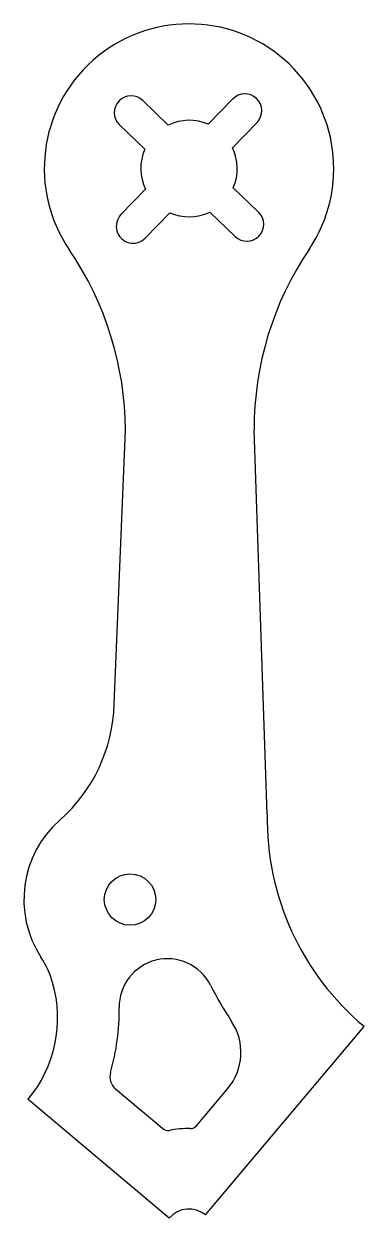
# Model space of a CAD drawing. Header units: millimetres. Extents: x 2.8 to 23.9, y 2.9 to 77.2.
import ezdxf

# ---------------------------------------------------------------- set-up
doc = ezdxf.new("R2010")
doc.units = ezdxf.units.MM
doc.header["$MEASUREMENT"] = 0
doc.layers.add('3 Inch Arms', color=181, linetype='Continuous')

msp = doc.modelspace()

# ---------------------------------------------------------------- linework, layer by layer
at = {"layer": '3 Inch Arms', "extrusion": (-0.69468, -0.719319, 2e-16)}
for p, q in [((10.165, 72.397), (11.74, 70.876)), ((17.359, 65.45), (15.783, 66.972))]:
    msp.add_line(p, q, dxfattribs=at)
at = {"layer": '3 Inch Arms', "extrusion": (0.719319, -0.69468, -1e-16)}
for p, q in [((14.229, 70.919), (15.751, 72.495)), ((8.804, 65.301), (10.325, 66.877))]:
    msp.add_line(p, q, dxfattribs=at)
at = {"layer": '3 Inch Arms', "extrusion": (0.69468, 0.719319, -2e-16)}
for p, q in [((8.706, 70.887), (10.282, 69.365)), ((15.9, 63.94), (14.325, 65.461))]:
    msp.add_line(p, q, dxfattribs=at)
at = {"layer": '3 Inch Arms', "extrusion": (-0.719319, 0.69468, 1e-16)}
for p, q in [((17.261, 71.036), (15.74, 69.461)), ((10.314, 63.843), (11.836, 65.418))]:
    msp.add_line(p, q, dxfattribs=at)
at = {"layer": '3 Inch Arms'}
for p, q in [((8.379, 34.848), (9.079, 51.878)), ((17.902, 28.005), (17.079, 51.901)), ((14.062, 3.06), (23.918, 14.796)), ((11.4, 8.429), (8.472, 10.888)), ((13.501, 8.612), (15.441, 10.922)), ((11.807, 2.864), (3.023, 10.249))]:
    msp.add_line(p, q, dxfattribs=at)
msp.add_circle((9.368, 22.683), 1.6, dxfattribs=at)
for centre, radius, start, end in [((13.033, 68.169), 9, 326.01527, 214.31212), ((9.436, 71.642), 1.05, 45.99831, 225.99831), ((16.506, 71.765), 1.05, 315.99831, 135.99831), ((13.033, 68.169), 3, 66.48563, 115.511), ((13.033, 68.169), 3, 156.48563, 205.511), ((13.033, 68.169), 3, 336.48563, 25.511), ((13.033, 68.169), 3, 246.48563, 295.511), ((16.629, 64.695), 1.05, 225.99831, 45.99831), ((9.559, 64.572), 1.05, 135.99831, 315.99831), ((-10.921, 51.821), 20, 0.1637, 34.31212), ((37.079, 51.958), 20, 146.01527, 180.1637), ((-1.617, 35.128), 10, 311.43209, 358.39545), ((9.368, 22.683), 6.6, 131.43209, 212.91933), ((34.685, 27.675), 16.786, 178.87285, 230.10383), ((-1.209, 15.835), 6, 16.32477, 32.91933), ((11.693, 16.001), 3, 26.91688, 180.74915), ((-3.002, 15.31), 7.869, 319.9302, 16.32477), ((34.685, 27.675), 22.786, 206.91688, 213.48246), ((-5.289, 15.779), 13.983, 344.01984, 0.74915), ((12.761, 13.173), 3.5, 319.9743, 33.48246), ((9.115, 11.654), 1, 164.01984, 229.9743), ((11.721, 8.812), 0.5, 229.9743, 280.64306), ((13.033, 1.835), 6.6, 89.30555, 100.64306), ((13.119, 8.934), 0.5, 269.30555, 319.9743), ((13.033, 1.835), 1.6, 49.9743, 139.9743)]:
    msp.add_arc(centre, radius, start, end, dxfattribs=at)

doc.saveas('drawing.dxf')
